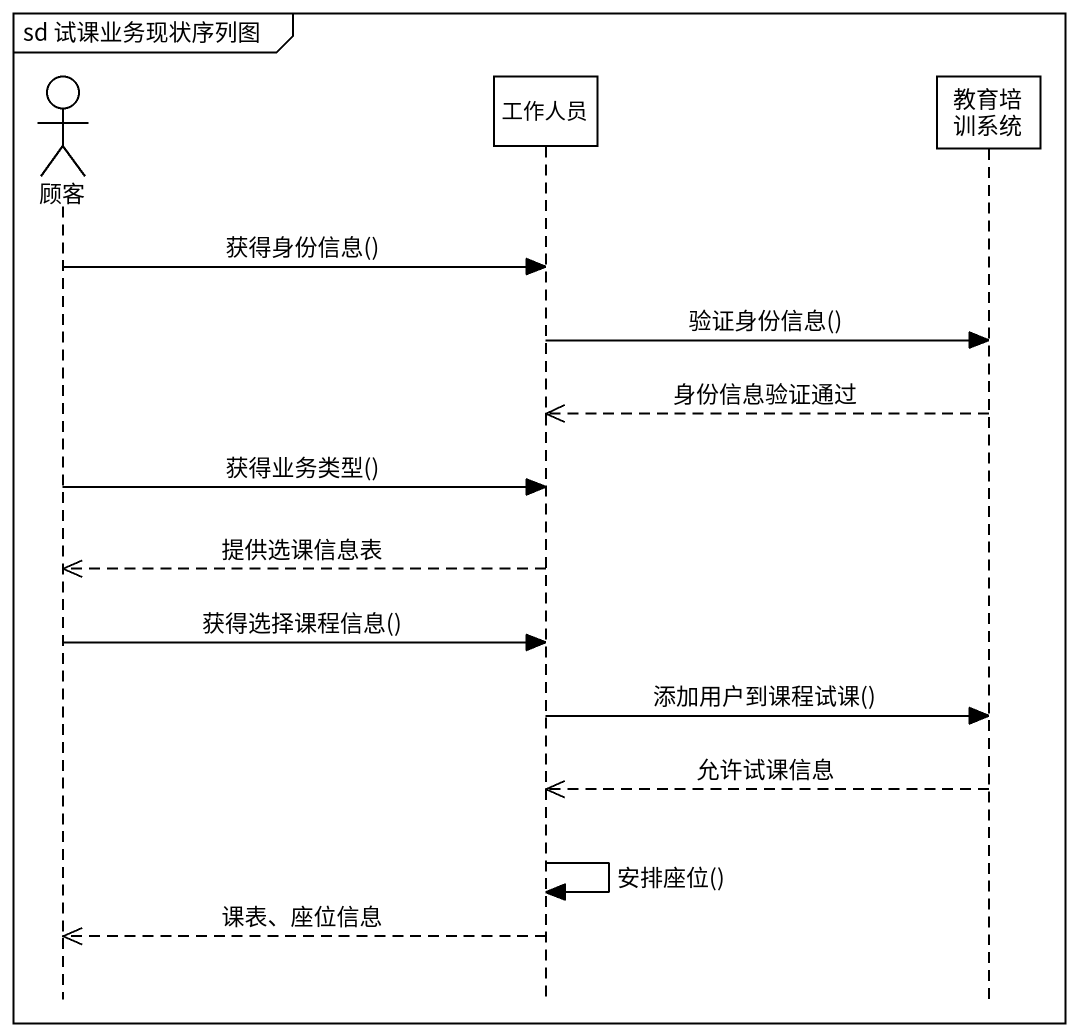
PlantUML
@startuml
mainframe sd 试课业务现状序列图
hide footbox
actor 顾客
participant 工作人员
participant 教育培训系统

顾客 -> 工作人员 : 获得身份信息()
工作人员 -> 教育培训系统 : 验证身份信息()
教育培训系统 -->> 工作人员 : 身份信息验证通过
顾客 -> 工作人员 : 获得业务类型()
工作人员 -->> 顾客 : 提供选课信息表
顾客 -> 工作人员 : 获得选择课程信息()
工作人员 -> 教育培训系统 : 添加用户到课程试课()
教育培训系统 -->> 工作人员 : 允许试课信息
工作人员 -> 工作人员 : 安排座位()
工作人员 -->> 顾客 : 课表、座位信息
@enduml
